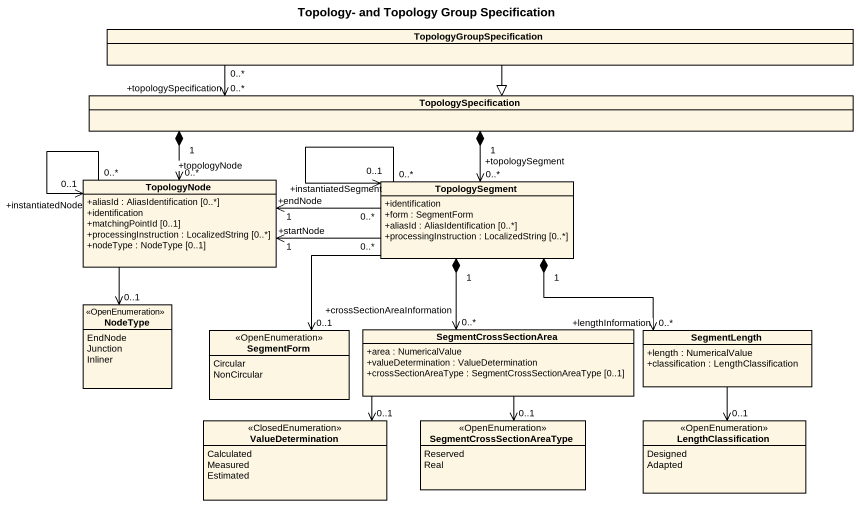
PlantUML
@startuml
title Topology- and Topology Group Specification
hide circle
hide empty members
skinparam classAttributeIconSize 0
class TopologyGroupSpecification
class TopologySpecification
class TopologyNode {
  +aliasId : AliasIdentification [0..*]
  +identification
  +matchingPointId [0..1]
  +processingInstruction : LocalizedString [0..*]
  +nodeType : NodeType [0..1]
}
class TopologySegment {
  +identification
  +form : SegmentForm
  +aliasId : AliasIdentification [0..*]
  +processingInstruction : LocalizedString [0..*]
}
enum NodeType <<OpenEnumeration>> {
  EndNode
  Junction
  Inliner
}
enum SegmentForm <<OpenEnumeration>> {
  Circular
  NonCircular
}
class SegmentCrossSectionArea {
  +area : NumericalValue
  +valueDetermination : ValueDetermination
  +crossSectionAreaType : SegmentCrossSectionAreaType [0..1]
}
class SegmentLength {
  +length : NumericalValue
  +classification : LengthClassification
}
enum ValueDetermination <<ClosedEnumeration>> {
  Calculated
  Measured
  Estimated
}
enum SegmentCrossSectionAreaType <<OpenEnumeration>> {
  Reserved
  Real
}
enum LengthClassification <<OpenEnumeration>> {
  Designed
  Adapted
}
TopologyGroupSpecification "0..*" --> "+topologySpecification\n0..*" TopologySpecification
TopologyGroupSpecification --|> TopologySpecification
TopologySpecification "1" *-left-> "+topologyNode\n0..*" TopologyNode
TopologySpecification "1" *--> "+topologySegment\n0..*" TopologySegment
TopologyNode "0..*" --> "0..1\n+instantiatedNode" TopologyNode
TopologyNode --> "0..1" NodeType
TopologySegment "0..*" -left-> "+endNode\n1" TopologyNode
TopologySegment "0..*" -left-> "+startNode\n1" TopologyNode
TopologySegment "0..*" --> "0..1\n+instantiatedSegment" TopologySegment
TopologySegment --> "0..1" SegmentForm
TopologySegment "1" *--> "+crossSectionAreaInformation\n0..*" SegmentCrossSectionArea
TopologySegment "1" *-right-> "+lengthInformation\n0..*" SegmentLength
SegmentCrossSectionArea -left-> "0..1" ValueDetermination
SegmentCrossSectionArea --> "0..1" SegmentCrossSectionAreaType
SegmentLength --> "0..1" LengthClassification
@enduml
